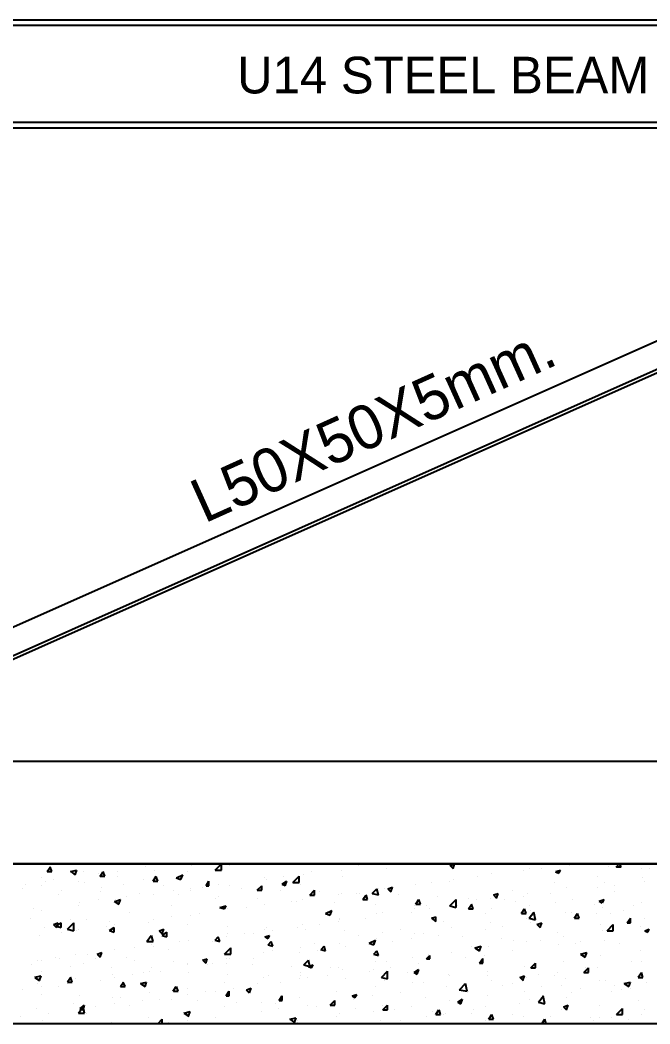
# Model space of a CAD drawing. Header units: millimetres. Extents: x -23396 to 106750, y 116 to 66281.
# Drawn here: x 81992 to 82729, y 38564 to 39739 of the extents above; entities that cross this region are included whole.
import ezdxf

# ---------------------------------------------------------------- set-up
doc = ezdxf.new("R2010")
doc.units = ezdxf.units.MM

# ---------------------------------------------------------------- blocks, each defined once
blk = doc.blocks.new('u14 shaft')
at = {"color": 0}
for p, q in [((-15387.38, 1571.49), (-17215.98, 1571.49)), ((-15387.38, 1563.99), (-17215.98, 1563.99)), ((-15387.38, 1431.79), (-17215.98, 1431.79)), ((-15387.38, 1424.29), (-17215.98, 1424.29)), ((-15387.23, 561.49), (-17217.93, 561.49)), ((-17450.78, 421.84), (-14967.98, 421.84)), ((-15236.78, 421.79), (-17376.68, 421.79)), ((-17218.13, 421.79), (-15186.33, 421.79)), ((-16855.98, 411.24), (-16851.78, 417.59)), ((-16855.98, 411.24), (-16849.63, 411.24)), ((-16849.63, 411.24), (-16851.93, 417.59)), ((-16824.23, 411.24), (-16815.78, 413.29)), ((-16824.08, 411.24), (-16817.88, 406.99)), ((-16817.88, 406.99), (-16815.78, 413.29)), ((-16807.13, 411.24), (-16807.13, 411.24)), ((-16784.23, 404.84), (-16779.78, 411.19)), ((-16777.53, 404.89), (-16779.78, 411.24)), ((-16760.93, 411.19), (-16760.93, 411.19)), ((-16722.63, 417.59), (-16722.63, 417.59)), ((-16709.93, 413.29), (-16709.93, 413.29)), ((-16665.33, 411.24), (-16665.33, 411.24)), ((-16659.13, 419.64), (-16659.13, 419.64)), ((-16627.38, 413.39), (-16618.78, 421.79)), ((-16627.38, 413.39), (-16618.78, 413.39)), ((-16618.78, 413.39), (-16618.78, 421.79)), ((-16608.18, 419.69), (-16608.18, 419.69)), ((-16496.18, 411.24), (-16496.18, 411.24)), ((-16455.78, 413.39), (-16455.78, 413.39)), ((-16432.48, 419.69), (-16432.48, 419.69)), ((-16407.28, 421.79), (-16407.28, 421.79)), ((-16403.03, 421.84), (-16403.03, 421.84)), ((-16394.58, 415.44), (-16394.58, 415.44)), ((-16307.78, 419.64), (-16301.43, 421.79)), ((-16307.63, 419.69), (-16303.53, 415.44)), ((-16303.53, 415.44), (-16301.43, 421.79)), ((-16208.28, 413.29), (-16208.28, 413.29)), ((-16200.03, 415.44), (-16200.03, 415.44)), ((-16182.88, 415.44), (-16182.88, 415.44)), ((-16164.03, 411.19), (-16159.63, 409.09)), ((-16163.83, 411.24), (-16157.33, 413.29)), ((-16159.63, 409.09), (-16157.33, 413.29)), ((-16144.78, 421.79), (-16144.78, 421.79)), ((-16144.78, 419.69), (-16144.78, 419.69)), ((-16091.88, 417.59), (-16091.88, 417.59)), ((-16081.48, 417.49), (-16077.23, 421.79)), ((-16081.28, 417.59), (-16074.78, 417.59)), ((-16074.78, 417.59), (-16077.08, 421.79)), ((-16047.107, 415.44), (-16047.107, 415.44)), ((-16036.557, 415.44), (-16036.557, 415.44)), ((-16864.48, 402.74), (-16864.48, 402.74)), ((-16858.13, 398.49), (-16858.13, 398.49)), ((-16847.53, 400.64), (-16847.53, 400.64)), ((-16813.68, 398.49), (-16813.68, 398.49)), ((-16786.13, 409.09), (-16786.13, 409.09)), ((-16783.88, 404.89), (-16777.53, 404.89)), ((-16760.93, 404.84), (-16760.93, 404.84)), ((-16724.58, 400.64), (-16724.58, 400.64)), ((-16712.08, 398.49), (-16707.68, 404.89)), ((-16712.08, 398.49), (-16705.73, 398.49)), ((-16705.73, 398.49), (-16707.83, 404.84)), ((-16680.33, 402.74), (-16674.13, 400.64)), ((-16680.13, 402.74), (-16671.68, 406.99)), ((-16673.98, 400.64), (-16671.68, 406.99)), ((-16639.93, 392.14), (-16635.88, 398.49)), ((-16635.88, 392.14), (-16635.88, 398.49)), ((-16559.68, 402.74), (-16559.68, 402.74)), ((-16557.73, 400.64), (-16557.73, 400.64)), ((-16536.38, 394.29), (-16530.03, 398.49)), ((-16534.43, 404.84), (-16534.43, 404.84)), ((-16532.13, 392.14), (-16530.03, 398.49)), ((-16521.58, 396.44), (-16513.08, 404.89)), ((-16513.08, 396.44), (-16513.08, 404.89)), ((-16506.73, 406.99), (-16506.73, 406.99)), ((-16453.83, 404.84), (-16453.83, 404.84)), ((-16307.78, 398.49), (-16307.78, 398.49)), ((-16303.53, 400.64), (-16303.53, 400.64)), ((-16269.88, 404.84), (-16269.88, 404.84)), ((-16250.63, 409.09), (-16250.63, 409.09)), ((-16106.88, 404.84), (-16106.88, 404.84)), ((-16045.207, 402.69), (-16045.207, 402.69)), ((-16042.907, 398.49), (-16042.907, 398.49)), ((-16890.03, 387.89), (-16890.03, 387.89)), ((-16885.63, 394.29), (-16885.63, 394.29)), ((-16864.48, 392.14), (-16864.48, 392.14)), ((-16837.13, 385.79), (-16837.13, 385.79)), ((-16805.18, 396.44), (-16805.18, 396.44)), ((-16783.88, 383.74), (-16783.88, 383.74)), ((-16781.93, 390.04), (-16781.93, 390.04)), ((-16752.28, 394.29), (-16752.28, 394.29)), ((-16697.43, 392.14), (-16697.43, 392.14)), ((-16684.38, 385.79), (-16684.38, 385.79)), ((-16661.43, 387.89), (-16661.43, 387.89)), ((-16661.43, 385.79), (-16661.43, 385.79)), ((-16644.53, 390.04), (-16644.53, 390.04)), ((-16639.93, 392.14), (-16635.88, 392.14)), ((-16623.18, 394.29), (-16623.18, 394.29)), ((-16608.18, 392.24), (-16608.18, 392.24)), ((-16591.58, 387.89), (-16591.58, 387.89)), ((-16570.23, 385.79), (-16563.88, 392.14)), ((-16570.23, 385.79), (-16563.88, 385.79)), ((-16570.23, 385.79), (-16570.23, 385.79)), ((-16563.88, 385.79), (-16563.88, 392.14)), ((-16538.68, 385.79), (-16538.68, 385.79)), ((-16536.23, 394.29), (-16531.98, 392.24)), ((-16521.58, 396.44), (-16513.08, 396.44)), ((-16510.98, 394.29), (-16510.98, 394.29)), ((-16498.48, 379.39), (-16492.13, 385.79)), ((-16492.13, 379.39), (-16492.13, 385.79)), ((-16485.43, 383.74), (-16485.43, 383.74)), ((-16413.63, 381.54), (-16407.28, 387.94)), ((-16405.13, 379.49), (-16407.43, 387.89)), ((-16405.13, 387.89), (-16405.13, 387.89)), ((-16396.68, 387.94), (-16396.68, 387.94)), ((-16392.43, 387.94), (-16388.23, 383.69)), ((-16392.28, 387.94), (-16385.93, 390.09)), ((-16388.23, 383.69), (-16385.93, 390.09)), ((-16354.33, 394.29), (-16354.33, 394.29)), ((-16333.03, 396.44), (-16333.03, 396.44)), ((-16223.28, 385.79), (-16223.28, 385.79)), ((-16165.98, 396.34), (-16165.98, 396.34)), ((-16149.03, 390.04), (-16149.03, 390.04)), ((-16106.88, 390.04), (-16106.88, 390.04)), ((-16098.08, 396.44), (-16098.08, 396.44)), ((-16083.58, 392.14), (-16083.58, 392.14)), ((-16083.58, 383.69), (-16083.58, 383.69)), ((-16841.18, 379.49), (-16841.18, 379.49)), ((-16786.13, 373.14), (-16786.13, 373.14)), ((-16764.98, 370.99), (-16758.63, 366.79)), ((-16762.88, 370.99), (-16756.53, 373.14)), ((-16762.88, 373.14), (-16762.88, 373.14)), ((-16758.63, 366.74), (-16756.53, 373.14)), ((-16747.88, 377.34), (-16747.88, 377.34)), ((-16730.93, 381.59), (-16730.93, 381.59)), ((-16712.08, 379.49), (-16712.08, 379.49)), ((-16678.03, 379.49), (-16678.03, 379.49)), ((-16627.58, 375.19), (-16627.58, 375.19)), ((-16623.18, 377.34), (-16623.18, 377.34)), ((-16570.23, 375.19), (-16570.23, 375.19)), ((-16523.68, 370.99), (-16523.68, 370.99)), ((-16517.33, 370.99), (-16517.33, 370.99)), ((-16508.68, 373.14), (-16508.68, 373.14)), ((-16498.48, 379.39), (-16492.13, 379.39)), ((-16460.18, 379.49), (-16460.18, 379.49)), ((-16455.78, 381.59), (-16455.78, 381.59)), ((-16434.78, 381.54), (-16434.78, 381.54)), ((-16430.53, 381.54), (-16430.53, 381.54)), ((-16426.33, 373.09), (-16422.28, 379.39)), ((-16426.33, 373.14), (-16419.98, 373.14)), ((-16419.98, 373.14), (-16422.08, 379.49)), ((-16413.78, 381.54), (-16405.13, 379.49)), ((-16377.63, 379.49), (-16377.63, 379.49)), ((-16354.18, 366.79), (-16350.13, 373.14)), ((-16347.98, 366.74), (-16350.13, 373.14)), ((-16324.73, 377.34), (-16324.73, 377.34)), ((-16307.78, 364.59), (-16299.33, 373.09)), ((-16299.33, 362.54), (-16299.33, 373.09)), ((-16282.38, 375.19), (-16282.38, 375.19)), ((-16271.78, 373.09), (-16271.78, 373.09)), ((-16252.73, 375.19), (-16252.73, 375.19)), ((-16248.68, 379.49), (-16242.18, 381.54)), ((-16248.33, 379.49), (-16244.28, 375.19)), ((-16244.48, 375.19), (-16242.18, 381.54)), ((-16233.53, 373.14), (-16233.53, 373.14)), ((-16218.88, 370.99), (-16218.88, 370.99)), ((-16208.28, 377.34), (-16208.28, 377.34)), ((-16201.93, 381.54), (-16201.93, 381.54)), ((-16170.38, 381.54), (-16170.38, 381.54)), ((-16140.38, 373.14), (-16140.38, 373.14)), ((-16104.78, 370.99), (-16100.53, 368.84)), ((-16104.58, 370.99), (-16098.08, 373.14)), ((-16100.33, 368.84), (-16098.08, 373.14)), ((-16875.03, 360.39), (-16875.03, 360.39)), ((-16864.48, 358.34), (-16864.48, 358.34)), ((-16813.68, 364.59), (-16813.68, 364.59)), ((-16811.53, 368.84), (-16811.53, 368.84)), ((-16743.83, 356.19), (-16743.83, 356.19)), ((-16686.68, 364.64), (-16686.68, 364.64)), ((-16621.23, 362.54), (-16614.88, 360.39)), ((-16621.03, 362.54), (-16612.58, 364.64)), ((-16614.68, 360.39), (-16612.58, 364.64)), ((-16610.48, 360.39), (-16610.48, 360.39)), ((-16584.88, 362.54), (-16584.88, 362.54)), ((-16559.68, 366.79), (-16559.68, 366.79)), ((-16559.68, 366.79), (-16559.68, 366.79)), ((-16477.28, 354.04), (-16468.83, 358.24)), ((-16470.93, 351.89), (-16468.83, 358.24)), ((-16464.43, 368.84), (-16464.43, 368.84)), ((-16409.23, 366.79), (-16409.23, 366.79)), ((-16398.98, 356.19), (-16398.98, 356.19)), ((-16360.68, 356.19), (-16360.68, 356.19)), ((-16356.48, 364.64), (-16356.48, 364.64)), ((-16356.48, 360.44), (-16356.48, 360.44)), ((-16354.33, 366.74), (-16347.98, 366.74)), ((-16339.38, 364.64), (-16339.38, 364.64)), ((-16335.28, 360.39), (-16335.28, 360.39)), ((-16307.78, 364.59), (-16299.33, 362.54)), ((-16303.53, 368.84), (-16303.53, 368.84)), ((-16303.53, 362.54), (-16303.53, 362.54)), ((-16297.18, 364.64), (-16297.18, 364.64)), ((-16282.58, 360.39), (-16276.03, 360.39)), ((-16282.38, 360.39), (-16278.13, 366.74)), ((-16276.03, 360.39), (-16278.33, 366.74)), ((-16250.63, 360.44), (-16250.63, 360.44)), ((-16210.58, 354.04), (-16206.18, 360.39)), ((-16203.88, 354.04), (-16206.18, 360.39)), ((-16200.03, 364.59), (-16200.03, 364.59)), ((-16200.03, 347.69), (-16193.68, 356.09)), ((-16197.73, 358.34), (-16197.73, 358.34)), ((-16191.38, 345.59), (-16193.48, 356.19)), ((-16163.68, 368.94), (-16163.68, 368.94)), ((-16150.98, 356.19), (-16150.98, 356.19)), ((-16142.68, 356.19), (-16142.68, 356.19)), ((-16110.78, 366.79), (-16110.78, 366.79)), ((-16100.53, 362.54), (-16100.53, 362.54)), ((-16070.88, 358.24), (-16070.88, 358.24)), ((-16057.83, 364.64), (-16057.83, 364.64)), ((-16047.107, 368.84), (-16047.107, 368.84)), ((-16879.28, 347.69), (-16879.28, 347.69)), ((-16824.08, 345.59), (-16824.08, 345.59)), ((-16803.08, 345.59), (-16803.08, 345.59)), ((-16771.18, 343.49), (-16771.18, 343.49)), ((-16712.08, 345.59), (-16712.08, 345.59)), ((-16712.08, 345.59), (-16712.08, 345.59)), ((-16686.68, 349.79), (-16686.68, 349.79)), ((-16661.43, 351.89), (-16661.43, 351.89)), ((-16648.38, 354.04), (-16648.38, 354.04)), ((-16477.13, 354.04), (-16470.78, 351.89)), ((-16460.18, 343.49), (-16460.18, 343.49)), ((-16458.08, 347.69), (-16458.08, 347.69)), ((-16458.08, 345.59), (-16458.08, 345.59)), ((-16422.28, 347.69), (-16422.28, 347.69)), ((-16407.28, 354.04), (-16407.28, 354.04)), ((-16333.03, 347.69), (-16326.83, 349.84)), ((-16333.03, 347.69), (-16326.83, 343.49)), ((-16326.83, 343.49), (-16326.83, 349.84)), ((-16316.43, 343.44), (-16316.43, 343.44)), ((-16259.08, 354.04), (-16259.08, 354.04)), ((-16210.43, 354.04), (-16203.88, 354.04)), ((-16203.88, 347.69), (-16203.88, 347.69)), ((-16199.83, 347.69), (-16191.38, 345.59)), ((-16138.43, 347.69), (-16132.08, 347.69)), ((-16138.28, 347.69), (-16134.03, 354.04)), ((-16132.08, 347.69), (-16134.38, 354.04)), ((-16134.03, 349.84), (-16134.03, 349.84)), ((-16108.83, 354.04), (-16108.83, 354.04)), ((-16089.78, 354.04), (-16089.78, 354.04)), ((-16066.48, 341.39), (-16062.23, 347.69)), ((-16062.23, 341.39), (-16062.23, 347.69)), ((-16042.907, 347.69), (-16042.907, 347.69)), ((-16860.43, 334.99), (-16860.43, 334.99)), ((-16847.73, 339.24), (-16843.28, 334.99)), ((-16847.38, 339.24), (-16841.18, 341.39)), ((-16843.28, 337.09), (-16837.13, 341.39)), ((-16843.28, 335.04), (-16841.18, 341.39)), ((-16843.28, 337.09), (-16837.13, 334.99)), ((-16837.13, 334.99), (-16837.13, 341.39)), ((-16837.13, 328.64), (-16837.13, 328.64)), ((-16828.48, 332.89), (-16820.03, 341.39)), ((-16828.48, 332.89), (-16820.03, 330.74)), ((-16820.03, 330.74), (-16820.03, 341.39)), ((-16815.78, 330.74), (-16815.78, 330.74)), ((-16813.68, 332.79), (-16813.68, 332.79)), ((-16775.58, 337.09), (-16775.58, 337.09)), ((-16771.18, 330.84), (-16764.98, 335.04)), ((-16771.18, 330.84), (-16764.98, 328.69)), ((-16764.98, 339.24), (-16764.98, 339.24)), ((-16764.98, 328.69), (-16764.98, 335.04)), ((-16718.23, 341.39), (-16718.23, 341.39)), ((-16703.58, 330.74), (-16697.43, 332.89)), ((-16703.58, 330.74), (-16699.38, 326.54)), ((-16699.53, 326.54), (-16697.43, 332.89)), ((-16699.38, 324.44), (-16693.03, 328.69)), ((-16693.03, 322.29), (-16693.03, 328.69)), ((-16665.33, 339.24), (-16665.33, 339.24)), ((-16610.48, 337.09), (-16610.48, 337.09)), ((-16559.68, 332.89), (-16559.68, 332.89)), ((-16557.73, 334.99), (-16557.73, 334.99)), ((-16548.93, 330.74), (-16548.93, 330.74)), ((-16515.38, 334.99), (-16515.38, 334.99)), ((-16508.68, 339.29), (-16508.68, 339.29)), ((-16504.83, 332.89), (-16504.83, 332.89)), ((-16485.43, 339.24), (-16485.43, 339.24)), ((-16451.88, 330.74), (-16451.88, 330.74)), ((-16398.98, 328.64), (-16398.98, 328.64)), ((-16375.68, 332.89), (-16375.68, 332.89)), ((-16305.68, 334.99), (-16305.68, 334.99)), ((-16259.08, 332.89), (-16259.08, 332.89)), ((-16252.73, 341.29), (-16252.73, 341.29)), ((-16235.83, 337.09), (-16235.83, 337.09)), ((-16197.73, 341.39), (-16197.73, 341.39)), ((-16189.43, 339.24), (-16182.88, 341.39)), ((-16189.23, 339.24), (-16185.03, 335.04)), ((-16185.18, 334.99), (-16182.88, 341.39)), ((-16161.73, 328.69), (-16161.73, 328.69)), ((-16102.48, 339.24), (-16102.48, 339.24)), ((-16100.53, 330.74), (-16100.53, 330.74)), ((-16093.98, 330.74), (-16085.53, 339.24)), ((-16093.98, 330.74), (-16085.53, 330.74)), ((-16085.53, 330.74), (-16085.53, 339.24)), ((-16066.48, 341.39), (-16062.23, 341.39)), ((-16049.057, 337.19), (-16049.057, 337.19)), ((-16042.707, 330.74), (-16036.557, 332.89)), ((-16042.707, 330.74), (-16038.507, 328.69)), ((-16038.507, 328.69), (-16036.557, 332.89)), ((-16866.58, 324.44), (-16866.58, 324.44)), ((-16720.53, 315.94), (-16714.38, 324.44)), ((-16720.53, 315.94), (-16712.08, 315.94)), ((-16712.08, 315.94), (-16714.18, 324.44)), ((-16699.38, 324.44), (-16693.03, 322.29)), ((-16676.08, 315.94), (-16676.08, 315.94)), ((-16663.38, 318.09), (-16663.38, 318.09)), ((-16631.48, 315.99), (-16631.48, 315.99)), ((-16627.38, 318.09), (-16621.23, 315.94)), ((-16627.23, 318.09), (-16623.18, 322.29)), ((-16621.23, 315.94), (-16623.33, 322.29)), ((-16612.58, 322.34), (-16612.58, 322.34)), ((-16610.48, 326.54), (-16610.48, 326.54)), ((-16587.18, 326.54), (-16587.18, 326.54)), ((-16574.68, 326.54), (-16574.68, 326.54)), ((-16559.68, 322.29), (-16553.33, 324.44)), ((-16559.48, 322.34), (-16555.28, 320.24)), ((-16555.43, 320.24), (-16553.33, 324.44)), ((-16555.43, 311.64), (-16551.38, 315.94)), ((-16548.93, 309.59), (-16551.18, 315.94)), ((-16432.48, 324.44), (-16432.48, 324.44)), ((-16417.83, 313.89), (-16409.23, 318.09)), ((-16411.48, 311.74), (-16409.23, 318.09)), ((-16407.28, 320.24), (-16407.28, 320.24)), ((-16385.93, 315.94), (-16385.93, 315.94)), ((-16360.68, 320.24), (-16360.68, 320.24)), ((-16356.48, 326.54), (-16356.48, 326.54)), ((-16343.78, 326.54), (-16343.78, 326.54)), ((-16322.78, 324.44), (-16322.78, 324.44)), ((-16290.83, 322.29), (-16290.83, 322.29)), ((-16237.93, 320.24), (-16237.93, 320.24)), ((-16220.98, 318.09), (-16220.98, 318.09)), ((-16203.88, 315.94), (-16203.88, 315.94)), ((-16185.03, 318.09), (-16185.03, 318.09)), ((-16153.43, 322.29), (-16153.43, 322.29)), ((-16130.18, 315.94), (-16130.18, 315.94)), ((-16098.08, 318.09), (-16098.08, 318.09)), ((-16788.28, 298.99), (-16781.93, 301.14)), ((-16784.03, 294.79), (-16781.93, 301.14)), ((-16764.98, 305.39), (-16764.98, 305.39)), ((-16737.63, 307.49), (-16737.63, 307.49)), ((-16714.38, 311.64), (-16714.38, 311.64)), ((-16712.08, 309.59), (-16712.08, 309.59)), ((-16691.08, 305.34), (-16691.08, 305.34)), ((-16614.68, 298.99), (-16606.23, 307.49)), ((-16606.23, 298.99), (-16606.23, 307.49)), ((-16561.63, 301.14), (-16561.63, 301.14)), ((-16555.28, 311.74), (-16548.93, 309.59)), ((-16548.93, 303.29), (-16548.93, 303.29)), ((-16513.08, 301.14), (-16513.08, 301.14)), ((-16510.98, 307.49), (-16510.98, 307.49)), ((-16492.13, 313.79), (-16492.13, 313.79)), ((-16487.68, 303.29), (-16487.68, 303.29)), ((-16483.48, 305.39), (-16477.13, 303.29)), ((-16483.28, 305.39), (-16479.08, 309.59)), ((-16477.13, 303.29), (-16479.23, 309.59)), ((-16458.08, 313.79), (-16458.08, 313.79)), ((-16449.58, 309.59), (-16449.58, 309.59)), ((-16417.83, 313.79), (-16411.48, 311.74)), ((-16411.48, 298.99), (-16407.28, 303.29)), ((-16405.13, 296.84), (-16407.43, 303.29)), ((-16305.68, 301.14), (-16305.68, 301.14)), ((-16278.13, 309.59), (-16278.13, 309.59)), ((-16273.93, 307.49), (-16265.43, 309.59)), ((-16273.93, 307.49), (-16267.58, 303.29)), ((-16267.73, 303.29), (-16265.43, 309.59)), ((-16254.88, 309.59), (-16254.88, 309.59)), ((-16223.28, 303.29), (-16223.28, 303.29)), ((-16159.63, 311.74), (-16159.63, 311.74)), ((-16136.33, 313.79), (-16136.33, 313.79)), ((-16129.98, 299.04), (-16121.33, 301.14)), ((-16123.63, 294.79), (-16121.33, 301.14)), ((-16077.23, 313.79), (-16077.23, 313.79)), ((-16049.057, 303.29), (-16049.057, 303.29)), ((-16868.68, 290.59), (-16868.68, 290.59)), ((-16864.48, 290.59), (-16864.48, 290.59)), ((-16845.43, 294.79), (-16845.43, 294.79)), ((-16839.08, 292.64), (-16839.08, 292.64)), ((-16817.88, 299.04), (-16817.88, 299.04)), ((-16800.78, 299.04), (-16800.78, 299.04)), ((-16790.38, 292.64), (-16790.38, 292.64)), ((-16788.28, 299.04), (-16783.88, 294.79)), ((-16747.88, 294.79), (-16747.88, 294.79)), ((-16737.63, 290.54), (-16737.63, 290.54)), ((-16684.38, 288.44), (-16684.38, 288.44)), ((-16644.53, 290.54), (-16638.18, 292.64)), ((-16644.33, 290.54), (-16640.08, 286.34)), ((-16640.28, 286.34), (-16638.18, 292.64)), ((-16614.68, 298.99), (-16606.23, 298.99)), ((-16612.58, 292.64), (-16612.58, 292.64)), ((-16608.18, 292.74), (-16608.18, 292.74)), ((-16574.68, 292.64), (-16574.68, 292.64)), ((-16506.73, 284.19), (-16500.38, 290.54)), ((-16498.48, 282.04), (-16500.58, 290.54)), ((-16411.48, 298.99), (-16405.13, 296.84)), ((-16409.23, 288.44), (-16409.23, 288.44)), ((-16394.58, 288.44), (-16394.58, 288.44)), ((-16358.58, 294.79), (-16358.58, 294.79)), ((-16339.53, 292.64), (-16335.28, 296.94)), ((-16339.53, 292.64), (-16335.28, 292.64)), ((-16337.43, 298.99), (-16337.43, 298.99)), ((-16335.28, 292.64), (-16335.28, 296.94)), ((-16286.43, 294.79), (-16286.43, 294.79)), ((-16267.38, 286.39), (-16263.18, 292.74)), ((-16263.18, 286.39), (-16263.18, 292.74)), ((-16261.23, 296.94), (-16261.23, 296.94)), ((-16153.43, 288.39), (-16153.43, 288.39)), ((-16130.18, 298.99), (-16123.83, 294.79)), ((-16102.48, 296.94), (-16102.48, 296.94)), ((-16060.33, 288.44), (-16060.33, 288.44)), ((-16047.107, 288.44), (-16047.107, 288.44)), ((-16876.98, 284.24), (-16876.98, 284.24)), ((-16864.48, 275.79), (-16864.48, 275.79)), ((-16824.08, 282.09), (-16824.08, 282.09)), ((-16807.13, 286.34), (-16807.13, 286.34)), ((-16769.23, 279.99), (-16769.23, 279.99)), ((-16724.58, 273.64), (-16724.58, 273.64)), ((-16716.28, 275.69), (-16716.28, 275.69)), ((-16714.38, 279.99), (-16714.38, 279.99)), ((-16701.33, 275.79), (-16701.33, 275.79)), ((-16665.33, 286.34), (-16665.33, 286.34)), ((-16665.33, 284.24), (-16665.33, 284.24)), ((-16663.38, 273.64), (-16663.38, 273.64)), ((-16638.18, 284.19), (-16638.18, 284.19)), ((-16631.48, 286.34), (-16631.48, 286.34)), ((-16612.58, 286.34), (-16612.58, 286.34)), ((-16576.58, 284.19), (-16576.58, 284.19)), ((-16523.68, 282.09), (-16523.68, 282.09)), ((-16510.98, 273.64), (-16510.98, 273.64)), ((-16506.93, 284.19), (-16498.48, 282.04)), ((-16500.38, 282.09), (-16494.03, 284.19)), ((-16500.23, 282.09), (-16496.18, 279.99)), ((-16496.18, 279.99), (-16494.03, 284.19)), ((-16470.78, 279.99), (-16470.78, 279.99)), ((-16460.18, 279.99), (-16460.18, 279.99)), ((-16453.83, 277.84), (-16453.83, 277.84)), ((-16417.83, 275.69), (-16417.83, 275.69)), ((-16411.48, 277.84), (-16411.48, 277.84)), ((-16401.08, 267.24), (-16392.63, 275.69)), ((-16392.63, 265.14), (-16392.63, 275.69)), ((-16388.23, 279.99), (-16388.23, 279.99)), ((-16364.93, 273.64), (-16364.93, 273.64)), ((-16356.48, 273.64), (-16350.13, 277.84)), ((-16356.48, 273.64), (-16352.23, 271.49)), ((-16352.23, 271.49), (-16350.13, 277.84)), ((-16350.13, 286.34), (-16350.13, 286.34)), ((-16267.38, 286.39), (-16263.18, 286.39)), ((-16256.83, 275.79), (-16256.83, 275.79)), ((-16206.18, 282.04), (-16206.18, 282.04)), ((-16197.73, 279.99), (-16191.38, 286.34)), ((-16197.73, 279.99), (-16191.38, 279.99)), ((-16191.38, 279.99), (-16191.38, 286.34)), ((-16161.73, 273.64), (-16161.73, 273.64)), ((-16125.73, 273.64), (-16119.38, 279.99)), ((-16125.73, 273.64), (-16119.38, 273.64)), ((-16123.83, 279.99), (-16123.83, 279.99)), ((-16119.38, 273.64), (-16119.38, 279.99)), ((-16106.88, 279.99), (-16106.88, 279.99)), ((-16051.357, 267.29), (-16047.107, 273.64)), ((-16045.207, 267.24), (-16047.107, 273.64)), ((-16872.93, 267.24), (-16866.58, 263.04)), ((-16872.78, 267.29), (-16864.48, 269.39)), ((-16866.58, 263.04), (-16864.48, 269.39)), ((-16828.48, 260.94), (-16824.08, 267.29)), ((-16828.48, 260.89), (-16822.13, 260.89)), ((-16822.13, 260.89), (-16824.23, 267.29)), ((-16817.88, 265.14), (-16817.88, 265.14)), ((-16783.88, 263.09), (-16783.88, 263.09)), ((-16767.08, 271.49), (-16767.08, 271.49)), ((-16764.98, 267.29), (-16764.98, 267.29)), ((-16756.53, 254.54), (-16752.28, 260.89)), ((-16750.18, 254.54), (-16752.48, 260.89)), ((-16739.58, 271.49), (-16739.58, 271.49)), ((-16728.98, 258.74), (-16720.73, 260.89)), ((-16722.83, 254.54), (-16720.73, 260.89)), ((-16614.88, 260.89), (-16614.88, 260.89)), ((-16610.48, 271.49), (-16610.48, 271.49)), ((-16561.63, 267.29), (-16561.63, 267.29)), ((-16555.28, 269.44), (-16555.28, 269.44)), ((-16538.68, 260.89), (-16538.68, 260.89)), ((-16513.08, 265.14), (-16513.08, 265.14)), ((-16510.98, 269.39), (-16510.98, 269.39)), ((-16502.33, 267.29), (-16502.33, 267.29)), ((-16475.18, 269.39), (-16475.18, 269.39)), ((-16449.58, 265.14), (-16449.58, 265.14)), ((-16401.08, 267.24), (-16392.63, 265.14)), ((-16396.68, 263.04), (-16396.68, 263.04)), ((-16358.58, 260.89), (-16358.58, 260.89)), ((-16343.78, 260.89), (-16343.78, 260.89)), ((-16309.73, 271.49), (-16309.73, 271.49)), ((-16307.78, 269.39), (-16307.78, 269.39)), ((-16256.83, 269.44), (-16256.83, 269.44)), ((-16250.63, 263.04), (-16250.63, 263.04)), ((-16212.73, 267.24), (-16206.18, 269.39)), ((-16212.53, 267.29), (-16208.28, 263.04)), ((-16208.48, 263.04), (-16206.18, 269.39)), ((-16203.88, 267.29), (-16203.88, 267.29)), ((-16186.98, 271.49), (-16186.98, 271.49)), ((-16165.98, 269.39), (-16165.98, 269.39)), ((-16150.98, 265.14), (-16150.98, 265.14)), ((-16104.43, 263.04), (-16104.43, 263.04)), ((-16096.13, 263.04), (-16096.13, 263.04)), ((-16070.73, 258.84), (-16062.23, 260.89)), ((-16064.38, 254.54), (-16062.23, 260.89)), ((-16051.557, 269.39), (-16051.557, 269.39)), ((-16051.357, 267.24), (-16045.207, 267.24)), ((-16040.757, 260.89), (-16040.757, 260.89)), ((-16890.03, 250.29), (-16890.03, 250.29)), ((-16868.68, 258.84), (-16868.68, 258.84)), ((-16864.48, 254.64), (-16864.48, 254.64)), ((-16841.18, 254.54), (-16841.18, 254.54)), ((-16828.48, 258.84), (-16828.48, 258.84)), ((-16756.53, 254.54), (-16750.18, 254.54)), ((-16728.98, 258.84), (-16722.63, 254.54)), ((-16684.53, 248.24), (-16680.33, 254.54)), ((-16684.38, 248.24), (-16678.03, 248.24)), ((-16678.03, 248.24), (-16680.13, 254.64)), ((-16665.33, 252.49), (-16665.33, 252.49)), ((-16640.08, 248.24), (-16640.08, 248.24)), ((-16627.58, 248.24), (-16627.58, 248.24)), ((-16612.43, 241.87), (-16608.18, 248.29)), ((-16608.18, 241.87), (-16608.18, 248.29)), ((-16601.83, 252.49), (-16601.83, 252.49)), ((-16585.08, 250.34), (-16581.03, 246.065)), ((-16584.88, 250.34), (-16578.53, 252.49)), ((-16580.83, 246.135), (-16578.53, 252.49)), ((-16570.23, 258.84), (-16570.23, 258.84)), ((-16462.13, 248.29), (-16462.13, 248.29)), ((-16409.23, 254.64), (-16409.23, 254.64)), ((-16312.03, 254.54), (-16312.03, 254.54)), ((-16295.08, 250.34), (-16284.48, 248.24)), ((-16294.93, 250.34), (-16286.43, 258.84)), ((-16288.73, 258.84), (-16288.73, 258.84)), ((-16288.73, 258.84), (-16288.73, 258.84)), ((-16284.48, 248.24), (-16286.63, 258.84)), ((-16282.38, 248.24), (-16282.38, 248.24)), ((-16235.83, 256.69), (-16235.83, 256.69)), ((-16223.28, 258.74), (-16223.28, 258.74)), ((-16206.18, 248.24), (-16206.18, 248.24)), ((-16182.88, 254.54), (-16182.88, 254.54)), ((-16155.38, 256.69), (-16155.38, 256.69)), ((-16130.18, 252.44), (-16130.18, 252.44)), ((-16087.48, 248.24), (-16087.48, 248.24)), ((-16083.58, 256.69), (-16083.58, 256.69)), ((-16074.78, 250.34), (-16074.78, 250.34)), ((-16070.73, 258.84), (-16064.18, 254.64)), ((-16062.23, 252.49), (-16062.23, 252.49)), ((-16864.48, 244), (-16864.48, 244)), ((-16811.53, 241.87), (-16811.53, 241.87)), ((-16767.08, 239.735), (-16767.08, 239.735)), ((-16756.53, 239.735), (-16756.53, 239.735)), ((-16726.88, 235.535), (-16726.88, 235.535)), ((-16716.28, 246.065), (-16716.28, 246.065)), ((-16703.58, 237.6), (-16703.58, 237.6)), ((-16686.68, 237.6), (-16686.68, 237.6)), ((-16665.33, 244), (-16665.33, 244)), ((-16650.88, 235.535), (-16650.88, 235.535)), ((-16612.43, 241.87), (-16608.18, 241.87)), ((-16597.93, 233.4), (-16597.93, 233.4)), ((-16563.88, 233.4), (-16563.88, 233.4)), ((-16540.43, 235.535), (-16536.38, 241.87)), ((-16540.43, 235.535), (-16536.38, 235.535)), ((-16536.38, 235.535), (-16536.38, 241.87)), ((-16513.08, 239.735), (-16513.08, 239.735)), ((-16470.78, 229.185), (-16464.43, 235.535)), ((-16464.43, 229.185), (-16464.43, 235.535)), ((-16441.13, 241.87), (-16434.78, 244)), ((-16441.13, 241.87), (-16437.08, 239.735)), ((-16439.18, 237.6), (-16439.18, 237.6)), ((-16437.08, 239.735), (-16434.78, 244)), ((-16413.63, 241.87), (-16413.63, 241.87)), ((-16375.68, 246.065), (-16375.68, 246.065)), ((-16341.63, 239.735), (-16341.63, 239.735)), ((-16307.78, 235.535), (-16307.78, 235.535)), ((-16297.18, 233.4), (-16290.83, 237.6)), ((-16297.18, 233.4), (-16293.13, 231.265)), ((-16292.98, 231.335), (-16290.83, 237.6)), ((-16256.83, 241.87), (-16256.83, 241.87)), ((-16200.03, 237.6), (-16200.03, 237.6)), ((-16187.13, 233.4), (-16180.63, 241.87)), ((-16187.13, 233.4), (-16178.68, 231.265)), ((-16186.98, 235.535), (-16186.98, 235.535)), ((-16178.68, 231.265), (-16180.98, 241.87)), ((-16149.03, 239.735), (-16149.03, 239.735)), ((-16142.68, 246.065), (-16142.68, 246.065)), ((-16051.557, 235.465), (-16051.557, 235.465)), ((-16870.83, 224.985), (-16870.83, 224.985)), ((-16820.03, 231.265), (-16820.03, 231.265)), ((-16813.48, 218.585), (-16807.13, 227.05)), ((-16811.53, 224.985), (-16807.13, 222.855)), ((-16811.38, 224.915), (-16805.18, 229.185)), ((-16807.33, 222.855), (-16805.18, 229.185)), ((-16805.18, 218.585), (-16807.33, 227.05)), ((-16790.38, 226.98), (-16790.38, 226.98)), ((-16764.98, 231.335), (-16764.98, 231.335)), ((-16743.83, 229.13), (-16743.83, 229.13)), ((-16669.93, 218.585), (-16661.43, 220.65)), ((-16663.58, 214.315), (-16661.43, 220.65)), ((-16614.88, 226.98), (-16614.88, 226.98)), ((-16563.88, 220.72), (-16563.88, 220.72)), ((-16545.03, 231.265), (-16545.03, 231.265)), ((-16540.63, 224.915), (-16540.63, 224.915)), ((-16502.33, 229.185), (-16502.33, 229.185)), ((-16489.83, 227.05), (-16489.83, 227.05)), ((-16470.78, 229.185), (-16464.43, 229.185)), ((-16436.88, 224.915), (-16436.88, 224.915)), ((-16411.48, 220.72), (-16411.48, 220.72)), ((-16398.98, 222.785), (-16392.63, 229.13)), ((-16398.98, 229.13), (-16398.98, 229.13)), ((-16398.98, 222.785), (-16392.63, 222.785)), ((-16392.63, 222.785), (-16392.63, 229.13)), ((-16383.98, 222.785), (-16383.98, 222.785)), ((-16360.68, 227.05), (-16360.68, 227.05)), ((-16331.08, 220.72), (-16331.08, 220.72)), ((-16326.83, 216.45), (-16322.78, 222.785)), ((-16320.48, 216.52), (-16322.58, 222.855)), ((-16276.03, 222.785), (-16276.03, 222.785)), ((-16259.08, 227.05), (-16259.08, 227.05)), ((-16212.53, 231.265), (-16212.53, 231.265)), ((-16155.38, 222.855), (-16155.38, 222.855)), ((-16153.43, 227.05), (-16147.08, 229.13)), ((-16153.28, 227.05), (-16149.03, 222.785)), ((-16149.23, 222.785), (-16147.08, 229.13)), ((-16104.43, 229.185), (-16104.43, 229.185)), ((-16081.28, 216.45), (-16072.83, 224.915)), ((-16072.83, 216.45), (-16072.83, 224.915)), ((-16042.907, 222.855), (-16042.907, 222.855)), ((-16891.98, 214.385), (-16891.98, 214.385)), ((-16862.33, 207.965), (-16862.33, 207.965)), ((-16853.73, 218.585), (-16853.73, 218.585)), ((-16813.68, 218.585), (-16805.18, 218.585)), ((-16803.08, 218.585), (-16803.08, 218.585)), ((-16769.23, 205.9), (-16769.23, 205.9)), ((-16718.23, 212.235), (-16718.23, 212.235)), ((-16705.73, 203.77), (-16699.38, 210.1)), ((-16699.38, 203.77), (-16699.38, 210.1)), ((-16691.08, 205.83), (-16691.08, 205.83)), ((-16669.73, 218.585), (-16663.38, 214.385)), ((-16667.78, 218.585), (-16667.78, 218.585)), ((-16665.33, 207.965), (-16665.33, 207.965)), ((-16627.58, 212.235), (-16627.58, 212.235)), ((-16525.78, 210.1), (-16517.33, 212.235)), ((-16525.78, 210.1), (-16519.43, 205.9)), ((-16519.63, 205.9), (-16517.33, 212.235)), ((-16515.38, 207.965), (-16515.38, 207.965)), ((-16515.38, 205.83), (-16515.38, 205.83)), ((-16462.13, 214.385), (-16462.13, 214.385)), ((-16458.08, 218.585), (-16458.08, 218.585)), ((-16403.03, 208.035), (-16403.03, 208.035)), ((-16375.68, 207.965), (-16375.68, 207.965)), ((-16339.38, 214.385), (-16339.38, 214.385)), ((-16326.83, 216.52), (-16320.48, 216.52)), ((-16316.43, 216.45), (-16316.43, 216.45)), ((-16314.13, 218.585), (-16314.13, 218.585)), ((-16278.13, 218.585), (-16278.13, 218.585)), ((-16259.08, 207.965), (-16259.08, 207.965)), ((-16255.03, 210.1), (-16248.53, 210.1)), ((-16254.68, 210.1), (-16250.63, 216.45)), ((-16248.53, 210.1), (-16250.83, 216.45)), ((-16223.28, 216.45), (-16223.28, 216.45)), ((-16208.28, 214.385), (-16208.28, 214.385)), ((-16182.88, 203.77), (-16178.68, 210.1)), ((-16176.73, 203.77), (-16178.83, 210.1)), ((-16170.38, 214.315), (-16170.38, 214.315)), ((-16117.13, 212.235), (-16117.13, 212.235)), ((-16113.03, 207.965), (-16113.03, 207.965)), ((-16104.43, 212.235), (-16104.43, 212.235)), ((-16087.48, 212.235), (-16087.48, 212.235)), ((-16081.28, 216.45), (-16072.83, 216.45)), ((-16064.18, 210.17), (-16064.18, 210.17)), ((-16047.107, 216.45), (-16047.107, 216.45)), ((-14881.53, 203.77), (-17575.83, 203.77)), ((-14967.98, 203.77), (-17450.78, 203.77)), ((-16375.68, 203.77), (-16375.68, 203.77)), ((-16375.68, 203.77), (-16375.68, 203.77)), ((-16182.88, 203.77), (-16182.88, 203.77))]:
    blk.add_line(p, q, dxfattribs=at)
at = {"linetype": 'Continuous'}
blk.add_line((-15426.881, 1362.024), (-17158.712, 591.19), dxfattribs=at)
blk.add_lwpolyline([(-17155.95, 588.053), (-15425.287, 1358.443), (-15441.227, 1394.252), (-17172.155, 624.493)], dxfattribs=at)
at = {"linetype": 'Continuous', "insert": (-16597.542, 1521.564), "char_height": 50, "attachment_point": 1}
blk.add_mtext_dynamic_manual_height_columns('U14 STEEL BEAM', width=8751.77116, gutter_width=2683.265, heights=[0], dxfattribs=at)
at = {"linetype": 'Continuous', "insert": (-16666.825, 939.974), "char_height": 60, "attachment_point": 1, "rotation": 24.267285}
blk.add_mtext_dynamic_manual_height_columns('L50X50X5mm.', width=8751.77116, gutter_width=2683.265, heights=[0], dxfattribs=at)
blk = doc.blocks.new('upn st')
at = {"linetype": 'Continuous', "xscale": 0.171875, "yscale": 0.171875, "zscale": 0.171875}
blk.add_blockref('u14 shaft', (6951.345, -5502.442), dxfattribs=at)

msp = doc.modelspace()

# ---------------------------------------------------------------- block references
at = {"xscale": 5, "yscale": 5, "zscale": 5}
msp.add_blockref('upn st', (61752.657, 65900.837), dxfattribs=at)

doc.saveas('drawing.dxf')
